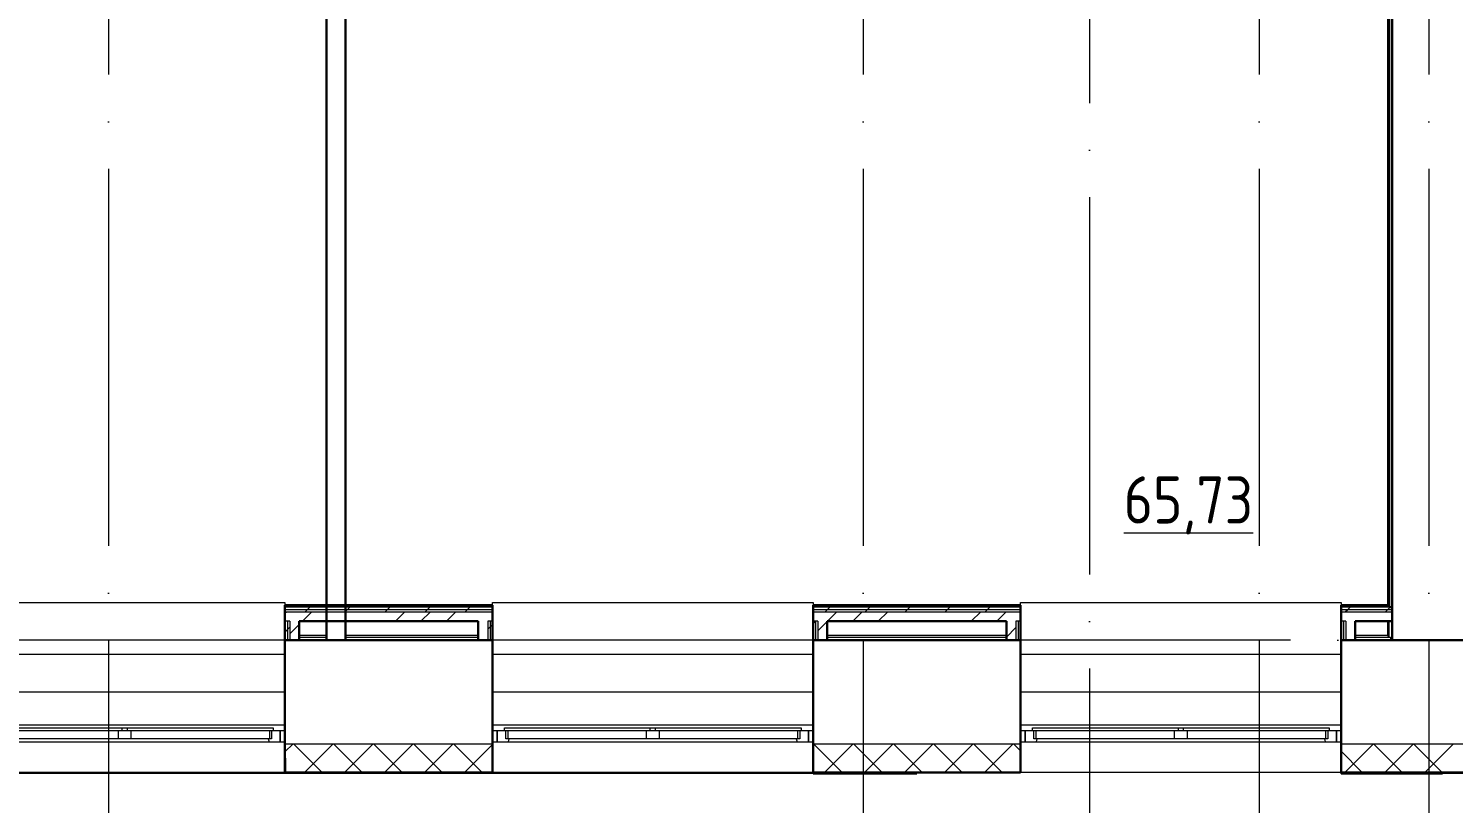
# Model space of a CAD drawing. Header units: millimetres. Extents: x -586848 to 520591, y -385801 to 675781.
# Drawn here: x 143048 to 150604, y 613204 to 617315 of the extents above; entities that cross this region are included whole.
import ezdxf

# ---------------------------------------------------------------- set-up
doc = ezdxf.new("R2010")
doc.units = ezdxf.units.MM
doc.linetypes.add('ADSK_Линия сетки', pattern=[25, 20, -2.5, 0, -2.5])
for name, color, linetype, lineweight in [('_ Окна', 7, 'Continuous', 9), ('Марки помещений', 252, 'Continuous', 20), ('Ограждение', 252, 'Continuous', 9), ('Окна', 252, 'Continuous', 9), ('Оси', 252, 'Continuous', 9), ('Стены внутренние', 7, 'Continuous', 18), ('Стены наружные', 7, 'Continuous', 18), ('Стены штриховка', 7, 'Continuous', 9)]:
    doc.layers.add(name, color=color, linetype=linetype, lineweight=lineweight)
doc.styles.add('GOST Common_2', font='', dxfattribs={"width": 0.9, "height": 250})
doc.styles.get('GOST Common_2').set_extended_font_data('GOST type B')

# ---------------------------------------------------------------- blocks, each defined once
blk = doc.blocks.new('2 этаж')
at = {"layer": '_ Окна', "color": 251, "lineweight": 18, "true_color": 0x636466}
for p, q in [((145122, -19162.3), (145126.6, -19179.3)), ((145126.6, -19179.3), (145186, -19179.3)), ((145140, -19162.3), (145128, -19162.3)), ((145140, -19121.3), (145140, -19162.3)), ((145186, -19121.3), (145148, -19121.3)), ((145186, -19179.3), (145186, -19121.3)), ((146374, -19121.3), (146336, -19121.3)), ((146336, -19121.3), (146336, -19179.3)), ((146336, -19179.3), (146395.5, -19179.3)), ((146382, -19162.3), (146382, -19121.3)), ((146394, -19162.3), (146382, -19162.3)), ((146395.5, -19179.3), (146400, -19162.3)), ((147922, -19162.3), (147926.6, -19179.3)), ((147926.6, -19179.3), (147986, -19179.3)), ((147940, -19162.3), (147928, -19162.3)), ((147940, -19121.3), (147940, -19162.3)), ((147986, -19121.3), (147948, -19121.3)), ((147986, -19179.3), (147986, -19121.3)), ((149174, -19121.3), (149136, -19121.3)), ((149136, -19121.3), (149136, -19179.3)), ((149136, -19179.3), (149195.5, -19179.3)), ((149182, -19162.3), (149182, -19121.3)), ((149194, -19162.3), (149182, -19162.3)), ((149195.5, -19179.3), (149200, -19162.3)), ((150722, -19162.3), (150726.6, -19179.3)), ((150726.6, -19179.3), (150786, -19179.3)), ((150740, -19162.3), (150728, -19162.3)), ((150740, -19121.3), (150740, -19162.3)), ((150786, -19121.3), (150748, -19121.3)), ((150786, -19179.3), (150786, -19121.3))]:
    blk.add_line(p, q, dxfattribs=at)
at = {"layer": '_ Окна', "color": 251, "true_color": 0x636466}
for p, q in [((145211, -19121.3), (145186, -19121.3)), ((145186, -19121.3), (145186, -19179.3)), ((145186, -19179.3), (145211, -19179.3)), ((146336, -19121.3), (146311, -19121.3)), ((146311, -19179.3), (146336, -19179.3)), ((146336, -19179.3), (146336, -19121.3)), ((148011, -19121.3), (147986, -19121.3)), ((147986, -19121.3), (147986, -19179.3)), ((147986, -19179.3), (148011, -19179.3)), ((149136, -19121.3), (149111, -19121.3)), ((149111, -19179.3), (149136, -19179.3)), ((149136, -19179.3), (149136, -19121.3)), ((150811, -19121.3), (150786, -19121.3)), ((150786, -19121.3), (150786, -19179.3)), ((150786, -19179.3), (150811, -19179.3))]:
    blk.add_line(p, q, dxfattribs=at)
at = {"layer": 'Ограждение', "color": 251, "true_color": 0x636466}
for p, q in [((151056, -13329.3), (151056, -18454.4)), ((143511, -18439.3), (145211, -18439.3)), ((145211, -18439.3), (145211, -18454.3)), ((146311, -18454.3), (146311, -18439.3)), ((146311, -18439.3), (148011, -18439.3)), ((148011, -18439.3), (148011, -18454.3)), ((149111, -18454.3), (149111, -18439.3)), ((149111, -18439.3), (150811, -18439.3)), ((150811, -18439.3), (150811, -18454.3)), ((151056, -18539.3), (151056, -18614.3)), ((151066, -18624.3), (151066, -18539.3)), ((145431, -18614.3), (145286, -18614.3)), ((146236, -18614.3), (145531, -18614.3)), ((149036, -18614.3), (148086, -18614.3)), ((151056, -18614.3), (150886, -18614.3)), ((151056, -18614.3), (151066, -18624.3)), ((143511, -18714.3), (145211, -18714.3)), ((146311, -18714.3), (148011, -18714.3)), ((149111, -18714.3), (150811, -18714.3)), ((143511, -18914.3), (145211, -18914.3)), ((146311, -18914.3), (148011, -18914.3)), ((149111, -18914.3), (150811, -18914.3)), ((143511, -19089.3), (145211, -19089.3)), ((146311, -19089.3), (148011, -19089.3)), ((149111, -19089.3), (150811, -19089.3))]:
    blk.add_line(p, q, dxfattribs=at)
at = {"layer": 'Окна', "color": 251, "true_color": 0x636466}
for p, q in [((143574, -19104.3), (144346, -19104.3)), ((144346, -19104.3), (144376, -19104.3)), ((144346, -19104.3), (144346, -19121.3)), ((144376, -19104.3), (145148, -19104.3)), ((144376, -19121.3), (144376, -19104.3)), ((145148, -19104.3), (145148, -19121.3)), ((146374, -19104.3), (147146, -19104.3)), ((146374, -19121.3), (146374, -19104.3)), ((147146, -19104.3), (147176, -19104.3)), ((147146, -19104.3), (147146, -19121.3)), ((147176, -19104.3), (147948, -19104.3)), ((147176, -19121.3), (147176, -19104.3)), ((147948, -19104.3), (147948, -19121.3)), ((149174, -19104.3), (149946, -19104.3)), ((149174, -19121.3), (149174, -19104.3)), ((149946, -19104.3), (149976, -19104.3)), ((149946, -19104.3), (149946, -19121.3)), ((149976, -19104.3), (150748, -19104.3)), ((149976, -19121.3), (149976, -19104.3)), ((150748, -19104.3), (150748, -19121.3)), ((144346, -19121.3), (143574, -19121.3)), ((144326, -19162.3), (143594, -19162.3)), ((143595.5, -19179.3), (145126.6, -19179.3)), ((144326, -19121.3), (144326, -19162.3)), ((144396, -19162.3), (144326, -19162.3)), ((144376, -19121.3), (144346, -19121.3)), ((145148, -19121.3), (144376, -19121.3)), ((144396, -19162.3), (144396, -19121.3)), ((145128, -19162.3), (144396, -19162.3)), ((145128, -19121.3), (145128, -19162.3)), ((147146, -19121.3), (146374, -19121.3)), ((146394, -19162.3), (146394, -19121.3)), ((147126, -19162.3), (146394, -19162.3)), ((146395.5, -19179.3), (147926.6, -19179.3)), ((147126, -19121.3), (147126, -19162.3)), ((147196, -19162.3), (147126, -19162.3)), ((147176, -19121.3), (147146, -19121.3)), ((147948, -19121.3), (147176, -19121.3)), ((147196, -19162.3), (147196, -19121.3)), ((147928, -19162.3), (147196, -19162.3)), ((147928, -19121.3), (147928, -19162.3)), ((149946, -19121.3), (149174, -19121.3)), ((149194, -19162.3), (149194, -19121.3)), ((149926, -19162.3), (149194, -19162.3)), ((149195.5, -19179.3), (150726.6, -19179.3)), ((149926, -19121.3), (149926, -19162.3)), ((149996, -19162.3), (149926, -19162.3)), ((149976, -19121.3), (149946, -19121.3)), ((150748, -19121.3), (149976, -19121.3)), ((149996, -19162.3), (149996, -19121.3)), ((150728, -19162.3), (149996, -19162.3)), ((150728, -19121.3), (150728, -19162.3))]:
    blk.add_line(p, q, dxfattribs=at)
at = {"layer": 'Оси', "color": 251, "linetype": 'ADSK_Линия сетки', "ltscale": 100, "true_color": 0x636466}
for p, q in [((149476, 33711.4), (149476, -32265.4)), ((144276, -1139.3), (144276, -32265.4)), ((148276, -1139.3), (148276, -32265.4)), ((150376, -1139.3), (150376, -30995.4)), ((151276, -1139.3), (151276, -30995.4)), ((170543.3, -18639.3), (93603.7, -18639.3))]:
    blk.add_line(p, q, dxfattribs=at)
at = {"layer": 'Стены внутренние', "color": 251, "lineweight": 30, "true_color": 0x636466}
for p, q in [((151081, -18539.3), (151081, -18639.3)), ((145211, -18639.3), (145211, -19341.3)), ((146236, -18639.3), (145286, -18639.3)), ((146311, -19341.3), (146311, -18639.3)), ((148011, -18639.3), (148011, -19341.3)), ((149036, -18639.3), (148086, -18639.3)), ((149111, -19341.3), (149111, -18639.3)), ((150811, -18639.3), (150811, -19341.3)), ((151811, -18639.3), (150886, -18639.3)), ((145211, -19341.3), (146311, -19341.3)), ((148011, -19341.3), (149111, -19341.3)), ((150811, -19341.3), (151886, -19341.3))]:
    blk.add_line(p, q, dxfattribs=at)
at = {"layer": 'Стены внутренние', "color": 251, "true_color": 0x636466}
for p, q in [((145211, -19189.3), (146311, -19189.3)), ((148011, -19189.3), (149111, -19189.3)), ((150811, -19189.3), (151886, -19189.3)), ((145211, -19341.3), (143511, -19341.3)), ((148011, -19341.3), (146311, -19341.3)), ((150811, -19341.3), (149111, -19341.3))]:
    blk.add_line(p, q, dxfattribs=at)
at = {"layer": 'Стены внутренние', "color": 251, "linetype": 'Continuous', "lineweight": 9, "true_color": 0x636466}
for p, q in [((145211, -19232.4), (145254.2, -19189.3)), ((145405.8, -19339.3), (145255.8, -19189.3)), ((145316.3, -19339.3), (145466.3, -19189.3)), ((145617.9, -19339.3), (145467.9, -19189.3)), ((145528.5, -19339.3), (145678.5, -19189.3)), ((145830, -19339.3), (145680, -19189.3)), ((145740.6, -19339.3), (145890.6, -19189.3)), ((146042.2, -19339.3), (145892.2, -19189.3)), ((145952.7, -19339.3), (146102.7, -19189.3)), ((146254.3, -19339.3), (146104.3, -19189.3)), ((148011, -19190.2), (148011.9, -19189.3)), ((148163.5, -19339.3), (148013.5, -19189.3)), ((148074, -19339.3), (148224, -19189.3)), ((148375.6, -19339.3), (148225.6, -19189.3)), ((148286.2, -19339.3), (148436.2, -19189.3)), ((148587.8, -19339.3), (148437.8, -19189.3)), ((148498.3, -19339.3), (148648.3, -19189.3)), ((148799.9, -19339.3), (148649.9, -19189.3)), ((148710.4, -19339.3), (148860.4, -19189.3)), ((149012, -19339.3), (148862, -19189.3)), ((148922.6, -19339.3), (149072.6, -19189.3)), ((149111, -19226.1), (149074.1, -19189.3)), ((150831.8, -19339.3), (150981.8, -19189.3)), ((151133.3, -19339.3), (150983.3, -19189.3)), ((151043.9, -19339.3), (151193.9, -19189.3)), ((151345.5, -19339.3), (151195.5, -19189.3)), ((151256, -19339.3), (151406, -19189.3)), ((146164.8, -19339.3), (146311, -19193.1)), ((150921.2, -19339.3), (150811, -19229.1)), ((145324, -19341.2), (145324, -19341.3)), ((145932.5, -19341.3), (145931.3, -19339.3)), ((146166.8, -19340.7), (146166, -19339.3)), ((148140.8, -19339.3), (148139.6, -19341.3)), ((150956.4, -19339.3), (150955.3, -19341.3)), ((151191.1, -19339.3), (151189.9, -19341.3)), ((151211.8, -19341.3), (151210.6, -19339.3))]:
    blk.add_line(p, q, dxfattribs=at)
at = {"layer": 'Стены наружные', "color": 251, "lineweight": 30, "true_color": 0x636466}
for p, q in [((145431, -12474.3), (145431, -18639.3)), ((145531, -18639.3), (145531, -12474.3)), ((151061, -13324.3), (151061, -18454.3)), ((151066, -18459.3), (151066, -13319.3)), ((151081, -18539.3), (151081, -13304.3)), ((146311, -18454.3), (145211, -18454.3)), ((145211, -18454.3), (145211, -18459.3)), ((145211, -18459.3), (145211, -18639.3)), ((145211, -18459.3), (146311, -18459.3)), ((146311, -18459.3), (145211, -18459.3)), ((146311, -18459.3), (146311, -18454.3)), ((146311, -18639.3), (146311, -18459.3)), ((149111, -18454.3), (148011, -18454.3)), ((148011, -18454.3), (148011, -18459.3)), ((148011, -18459.3), (148011, -18639.3)), ((148011, -18459.3), (149111, -18459.3)), ((149111, -18459.3), (148011, -18459.3)), ((149111, -18459.3), (149111, -18454.3)), ((149111, -18639.3), (149111, -18459.3)), ((151061, -18454.3), (150811, -18454.3)), ((150811, -18454.3), (150811, -18459.3)), ((150811, -18459.3), (150811, -18639.3)), ((150811, -18459.3), (151066, -18459.3)), ((151066, -18459.3), (150811, -18459.3)), ((151066, -18464.3), (151081, -18464.3)), ((145286, -18539.3), (146236, -18539.3)), ((145286, -18639.3), (145286, -18539.3)), ((146236, -18539.3), (146236, -18639.3)), ((148086, -18539.3), (149036, -18539.3)), ((148086, -18639.3), (148086, -18539.3)), ((149036, -18539.3), (149036, -18639.3)), ((150886, -18539.3), (151081, -18539.3)), ((150886, -18639.3), (150886, -18539.3)), ((145211, -18639.3), (145286, -18639.3)), ((146236, -18639.3), (146311, -18639.3)), ((148011, -18639.3), (148086, -18639.3)), ((149036, -18639.3), (149111, -18639.3)), ((150811, -18639.3), (150886, -18639.3)), ((148561, -19341.3), (148011, -19341.3)), ((148011, -19341.3), (148011, -19346.3)), ((148561, -19346.3), (148561, -19341.3)), ((151348.5, -19341.3), (150811, -19341.3)), ((150811, -19341.3), (150811, -19346.3)), ((151348.5, -19346.3), (151348.5, -19341.3)), ((148011, -19346.3), (148561, -19346.3)), ((150811, -19346.3), (151348.5, -19346.3))]:
    blk.add_line(p, q, dxfattribs=at)
at = {"layer": 'Стены наружные', "color": 251, "linetype": 'Continuous', "lineweight": 9, "true_color": 0x636466}
for p, q in [((151061, -15433), (151066, -15428)), ((151061, -15503.8), (151066, -15498.8)), ((151061, -15574.5), (151066, -15569.5)), ((151061, -15645.2), (151066, -15640.2)), ((151061, -15715.9), (151066, -15710.9)), ((151061, -15786.6), (151066, -15781.6)), ((151061, -15857.3), (151066, -15852.3)), ((151061, -15928), (151066, -15923)), ((151061, -15998.7), (151066, -15993.7)), ((151061, -16069.4), (151066, -16064.4)), ((151061, -16140.2), (151066, -16135.2)), ((151061, -16210.9), (151066, -16205.9)), ((151061, -16281.6), (151066, -16276.6)), ((151061, -16352.3), (151066, -16347.3)), ((151061, -16423), (151066, -16418)), ((151061, -16493.7), (151066, -16488.7)), ((151061, -16564.4), (151066, -16559.4)), ((151061, -16635.1), (151066, -16630.1)), ((151061, -16705.8), (151066, -16700.8)), ((151061, -16776.5), (151066, -16771.5)), ((151061, -16847.3), (151066, -16842.3)), ((151061, -16918), (151066, -16913)), ((151061, -16988.7), (151066, -16983.7)), ((151061, -17059.4), (151066, -17054.4)), ((151061, -17130.1), (151066, -17125.1)), ((151061, -17200.8), (151066, -17195.8)), ((151061, -17271.5), (151066, -17266.5)), ((151061, -17342.2), (151066, -17337.2)), ((151061, -17412.9), (151066, -17407.9)), ((151061, -17483.7), (151066, -17478.7)), ((151061, -17554.4), (151066, -17549.4)), ((151061, -17625.1), (151066, -17620.1)), ((151061, -17695.8), (151066, -17690.8)), ((151061, -17766.5), (151066, -17761.5)), ((151061, -17837.2), (151066, -17832.2)), ((151061, -17907.9), (151066, -17902.9)), ((151061, -17978.6), (151066, -17973.6)), ((151061, -18049.3), (151066, -18044.3)), ((151061, -18120.1), (151066, -18115.1)), ((151061, -18190.8), (151066, -18185.8)), ((151061, -18261.5), (151066, -18256.5)), ((151061, -18332.2), (151066, -18327.2)), ((151061, -18402.9), (151066, -18397.9)), ((145211, -18454.6), (145211.4, -18454.3)), ((145211, -18496.7), (145218.4, -18489.3)), ((145277.1, -18459.3), (145282.1, -18454.3)), ((145303.4, -18539.3), (145353.4, -18489.3)), ((145317.8, -18489.3), (145330.3, -18476.8)), ((145330.3, -18476.8), (145342.8, -18464.3)), ((145342.8, -18464.3), (145347.8, -18459.3)), ((145347.8, -18459.3), (145352.8, -18454.3)), ((145418.5, -18459.3), (145423.5, -18454.3)), ((145489.2, -18459.3), (145494.2, -18454.3)), ((145529.9, -18489.3), (145542.4, -18476.8)), ((145542.4, -18476.8), (145554.9, -18464.3)), ((145559.9, -18459.3), (145564.9, -18454.3)), ((145630.6, -18459.3), (145635.6, -18454.3)), ((145701.3, -18459.3), (145706.3, -18454.3)), ((145742.1, -18489.3), (145754.6, -18476.8)), ((145754.6, -18476.8), (145767.1, -18464.3)), ((145767.1, -18464.3), (145772.1, -18459.3)), ((145772.1, -18459.3), (145777.1, -18454.3)), ((145796.8, -18539.3), (145846.8, -18489.3)), ((145842.8, -18459.3), (145847.8, -18454.3)), ((145913.5, -18459.3), (145918.5, -18454.3)), ((145931.8, -18539.3), (145981.8, -18489.3)), ((145954.2, -18489.3), (145966.7, -18476.8)), ((145966.7, -18476.8), (145979.2, -18464.3)), ((145984.2, -18459.3), (145989.2, -18454.3)), ((146054.9, -18459.3), (146059.9, -18454.3)), ((146066.7, -18539.3), (146116.7, -18489.3)), ((146125.6, -18459.3), (146130.6, -18454.3)), ((146166.3, -18489.3), (146178.8, -18476.8)), ((146178.8, -18476.8), (146191.3, -18464.3)), ((146191.3, -18464.3), (146196.3, -18459.3)), ((146196.3, -18459.3), (146201.3, -18454.3)), ((146267, -18459.3), (146272, -18454.3)), ((148034.8, -18459.3), (148039.8, -18454.3)), ((148075.5, -18489.3), (148088, -18476.8)), ((148086.8, -18539.3), (148136.8, -18489.3)), ((148088, -18476.8), (148100.5, -18464.3)), ((148105.5, -18459.3), (148110.5, -18454.3)), ((148176.2, -18459.3), (148181.2, -18454.3)), ((148221.7, -18539.3), (148271.7, -18489.3)), ((148246.9, -18459.3), (148251.9, -18454.3)), ((148287.6, -18489.3), (148300.1, -18476.8)), ((148300.1, -18476.8), (148312.6, -18464.3)), ((148312.6, -18464.3), (148317.6, -18459.3)), ((148317.6, -18459.3), (148322.6, -18454.3)), ((148356.7, -18539.3), (148406.7, -18489.3)), ((148388.4, -18459.3), (148393.4, -18454.3)), ((148459.1, -18459.3), (148464.1, -18454.3)), ((148499.8, -18489.3), (148512.3, -18476.8)), ((148512.3, -18476.8), (148524.8, -18464.3)), ((148529.8, -18459.3), (148534.8, -18454.3)), ((148600.5, -18459.3), (148605.5, -18454.3)), ((148671.2, -18459.3), (148676.2, -18454.3)), ((148711.9, -18489.3), (148724.4, -18476.8)), ((148724.4, -18476.8), (148736.9, -18464.3)), ((148736.9, -18464.3), (148741.9, -18459.3)), ((148741.9, -18459.3), (148746.9, -18454.3)), ((148812.6, -18459.3), (148817.6, -18454.3)), ((148850.1, -18539.3), (148900.1, -18489.3)), ((148883.3, -18459.3), (148888.3, -18454.3)), ((148924, -18489.3), (148936.5, -18476.8)), ((148936.5, -18476.8), (148949, -18464.3)), ((148954, -18459.3), (148959, -18454.3)), ((148985.1, -18539.3), (149035.1, -18489.3)), ((149024.7, -18459.3), (149029.7, -18454.3)), ((149095.5, -18459.3), (149100.5, -18454.3)), ((150833.2, -18489.3), (150845.7, -18476.8)), ((150845.7, -18476.8), (150858.2, -18464.3)), ((150858.2, -18464.3), (150863.2, -18459.3)), ((150863.2, -18459.3), (150868.2, -18454.3)), ((150933.9, -18459.3), (150938.9, -18454.3)), ((151004.6, -18459.3), (151009.6, -18454.3)), ((151045.4, -18489.3), (151057.9, -18476.8)), ((151057.9, -18476.8), (151070.4, -18464.3)), ((145211, -18596), (145223.5, -18583.5)), ((145223.5, -18583.5), (145236, -18571)), ((145236, -18606.6), (145286, -18556.6)), ((146286, -18581.7), (146298.5, -18569.2)), ((146298.5, -18569.2), (146311, -18556.7)), ((148011, -18553.8), (148023.5, -18541.3)), ((148023.5, -18541.3), (148025.5, -18539.3)), ((148036, -18590), (148086, -18540)), ((149036, -18623.2), (149086, -18573.2)), ((149086, -18539.4), (149086.2, -18539.3)), ((148139.6, -19341.3), (148136.8, -19346.3)), ((148373.7, -19342.2), (148371.4, -19346.3)), ((150955.3, -19341.3), (150953.1, -19345)), ((151189.9, -19341.3), (151187, -19346.3)), ((151214.7, -19346.3), (151211.8, -19341.3))]:
    blk.add_line(p, q, dxfattribs=at)
at = {"layer": 'Стены наружные', "color": 251, "true_color": 0x636466}
for p, q in [((145286, -18624.3), (145431, -18624.3)), ((145531, -18624.3), (146236, -18624.3)), ((148086, -18624.3), (149036, -18624.3)), ((150886, -18624.3), (151073.5, -18624.3)), ((151073.5, -18624.3), (151073.5, -18639.3)), ((143511, -19341.3), (145211, -19341.3)), ((145211, -19346.3), (145211, -19341.3)), ((145796, -19346.3), (145796, -19341.3)), ((146311, -19341.3), (146311, -19346.3)), ((148011, -19346.3), (142971, -19346.3)), ((151886, -19346.3), (151348.5, -19346.3))]:
    blk.add_line(p, q, dxfattribs=at)
at = {"layer": 'Стены штриховка', "color": 251, "true_color": 0x636466}
for p, q in [((146311, -18464.3), (145211, -18464.3)), ((145211, -18476.8), (146311, -18476.8)), ((145211, -18489.3), (146311, -18489.3)), ((149111, -18464.3), (148011, -18464.3)), ((148011, -18476.8), (149111, -18476.8)), ((148011, -18489.3), (149111, -18489.3)), ((151066, -18464.3), (150811, -18464.3)), ((150811, -18476.8), (151081, -18476.8)), ((150811, -18489.3), (151081, -18489.3)), ((151066, -18464.3), (151066, -18459.3)), ((145236, -18539.3), (145211, -18539.3)), ((145223.5, -18539.3), (145223.5, -18639.3)), ((145236, -18539.3), (145236, -18639.3)), ((146311, -18539.3), (146286, -18539.3)), ((146286, -18539.3), (146286, -18639.3)), ((146298.5, -18539.3), (146298.5, -18639.3)), ((148036, -18539.3), (148011, -18539.3)), ((148023.5, -18539.3), (148023.5, -18639.3)), ((148036, -18539.3), (148036, -18639.3)), ((149111, -18539.3), (149086, -18539.3)), ((149086, -18539.3), (149086, -18639.3)), ((149098.5, -18539.3), (149098.5, -18639.3)), ((150836, -18539.3), (150811, -18539.3)), ((150823.5, -18539.3), (150823.5, -18639.3)), ((150836, -18539.3), (150836, -18639.3)), ((145213, -19265.3), (145211, -19265.3)), ((145213, -19265.3), (145213, -19339.3)), ((146311, -19265.3), (146309, -19265.3)), ((146309, -19339.3), (146309, -19265.3)), ((148013, -19265.3), (148011, -19265.3)), ((148013, -19265.3), (148013, -19339.3)), ((149111, -19265.3), (149109, -19265.3)), ((149109, -19339.3), (149109, -19265.3)), ((150813, -19265.3), (150811, -19265.3)), ((150813, -19265.3), (150813, -19339.3)), ((145213, -19339.3), (146309, -19339.3)), ((148013, -19339.3), (149109, -19339.3)), ((150813, -19339.3), (151884, -19339.3))]:
    blk.add_line(p, q, dxfattribs=at)
at = {"layer": 'Марки помещений', "color": 251, "true_color": 0x636466, "style": 'GOST Common_2', "width": 0.9}
blk.add_text('%%U65,73', height=250, dxfattribs=at).set_placement((149658.1, -18020.8))

msp = doc.modelspace()

# ---------------------------------------------------------------- block references
msp.add_blockref('2 этаж', (-802.7, 632710.4))

doc.saveas('drawing.dxf')
